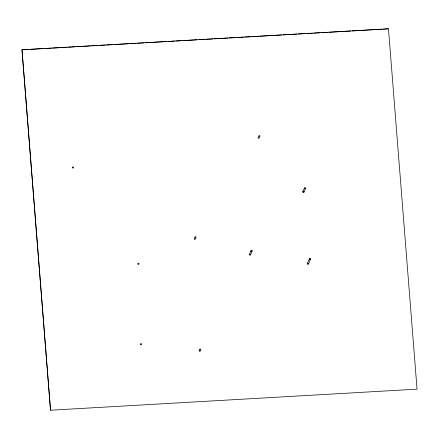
<?xml version="1.0" encoding="UTF-8"?>
<svg xmlns="http://www.w3.org/2000/svg" width="439" height="439" viewBox="0 0 439 439"><rect width="100%" height="100%" fill="white"/><g stroke="black" fill="none" stroke-linecap="round" stroke-linejoin="round"><path stroke-width="0.66" d="M21.988 49.766L50.523 410.218L417.05 389.152L388.477 28.782L21.988 49.766L50.523 410.218M249.385 254.351L251.031 250.576M250.493 254.829L252.145 251.053M302.8 191.733L304.425 188.013M303.909 192.216L305.533 188.49M388.477 28.782L382.973 29.183M307.382 263.493L309.506 258.637M308.491 263.976L310.614 259.12A0.604 0.587 23.6 0 0 310.049 258.286A0.604 0.587 23.6 0 0 309.544 259.175A0.604 0.587 23.6 0 0 310.587 259.169M22.636 49.81L28.787 49.459M30.154 49.382L43.829 48.597M45.195 48.52L51.352 48.164M52.718 48.087L59.556 47.697M60.922 47.621L67.079 47.264M68.446 47.187L74.597 46.836M75.969 46.759L82.12 46.402M83.487 46.325L90.324 45.936M91.691 45.859L97.848 45.502M99.214 45.426L105.365 45.074M106.737 44.997L112.889 44.641M114.255 44.564L128.616 43.741M129.982 43.664L136.139 43.313M137.506 43.236L143.657 42.879M145.024 42.802L166.908 41.551M168.274 41.475L174.426 41.118M175.792 41.041L181.949 40.69M183.315 40.613L196.99 39.828M199.043 39.713L205.194 39.356M206.566 39.28L212.717 38.928M214.084 38.851L227.759 38.067M229.125 37.99L235.962 37.595M237.334 37.518L243.486 37.167M244.852 37.09L251.009 36.733M252.376 36.656L258.527 36.305M259.893 36.228L274.254 35.405M275.621 35.329L281.778 34.977M283.144 34.895L289.296 34.544M290.667 34.467L296.819 34.116M298.185 34.033L305.023 33.644M306.389 33.567L312.546 33.216M313.912 33.134L320.064 32.782M321.436 32.706L327.587 32.354M328.954 32.272L343.314 31.454M344.681 31.372L350.838 31.021M352.204 30.944L358.356 30.593M359.722 30.51L381.606 29.259M259.229 137.489A0.604 0.587 23.6 0 1 258.829 138.312A0.604 0.587 23.6 0 1 258.088 137.736A0.604 0.587 23.6 0 1 258.807 137.16M308.414 263.384A0.604 0.587 23.6 0 1 308.189 264.278A0.604 0.587 23.6 0 1 307.349 263.844A0.604 0.587 23.6 0 1 307.948 263.142M250.449 254.291A0.604 0.587 23.6 0 1 250.274 255.086A0.604 0.587 23.6 0 1 249.451 254.927A0.604 0.587 23.6 0 1 249.571 254.115M200.255 350.514A0.604 0.587 23.6 0 1 199.959 351.31A0.604 0.587 23.6 0 1 199.152 350.981A0.604 0.587 23.6 0 1 199.504 350.207M195.146 238.333A0.604 0.587 23.6 0 1 195.19 239.277A0.604 0.587 23.6 0 1 194.257 239.052A0.604 0.587 23.6 0 1 194.702 238.229M303.832 191.623A0.604 0.587 23.6 0 1 303.673 192.485A0.604 0.587 23.6 0 1 302.811 192.227A0.604 0.587 23.6 0 1 303.146 191.415M140.573 344.516A0.604 0.587 23.6 0 0 141.616 344.516A0.604 0.587 23.6 0 0 141.073 343.627A0.604 0.587 23.6 0 0 140.573 344.516M137.956 264.048A0.604 0.587 23.6 0 0 138.998 264.042A0.604 0.587 23.6 0 0 138.461 263.159A0.604 0.587 23.6 0 0 137.956 264.048M72.561 167.797A0.604 0.587 23.6 0 0 73.609 167.791A0.604 0.587 23.6 0 0 73.066 166.908A0.604 0.587 23.6 0 0 72.561 167.797M258.878 136.425A0.604 0.587 23.6 0 0 259.921 136.419A0.604 0.587 23.6 0 0 259.378 135.536A0.604 0.587 23.6 0 0 258.878 136.425M251.075 251.113A0.604 0.587 23.6 0 0 252.118 251.108A0.604 0.587 23.6 0 0 251.574 250.225A0.604 0.587 23.6 0 0 251.075 251.113M199.74 349.828A0.604 0.587 23.6 0 0 200.782 349.823A0.604 0.587 23.6 0 0 200.239 348.939A0.604 0.587 23.6 0 0 199.74 349.828M194.954 237.592A0.604 0.587 23.6 0 0 195.997 237.592A0.604 0.587 23.6 0 0 195.454 236.703A0.604 0.587 23.6 0 0 194.954 237.592M304.463 188.55A0.604 0.587 23.6 0 0 305.511 188.545A0.604 0.587 23.6 0 0 304.968 187.662A0.604 0.587 23.6 0 0 304.463 188.55"/></g></svg>
